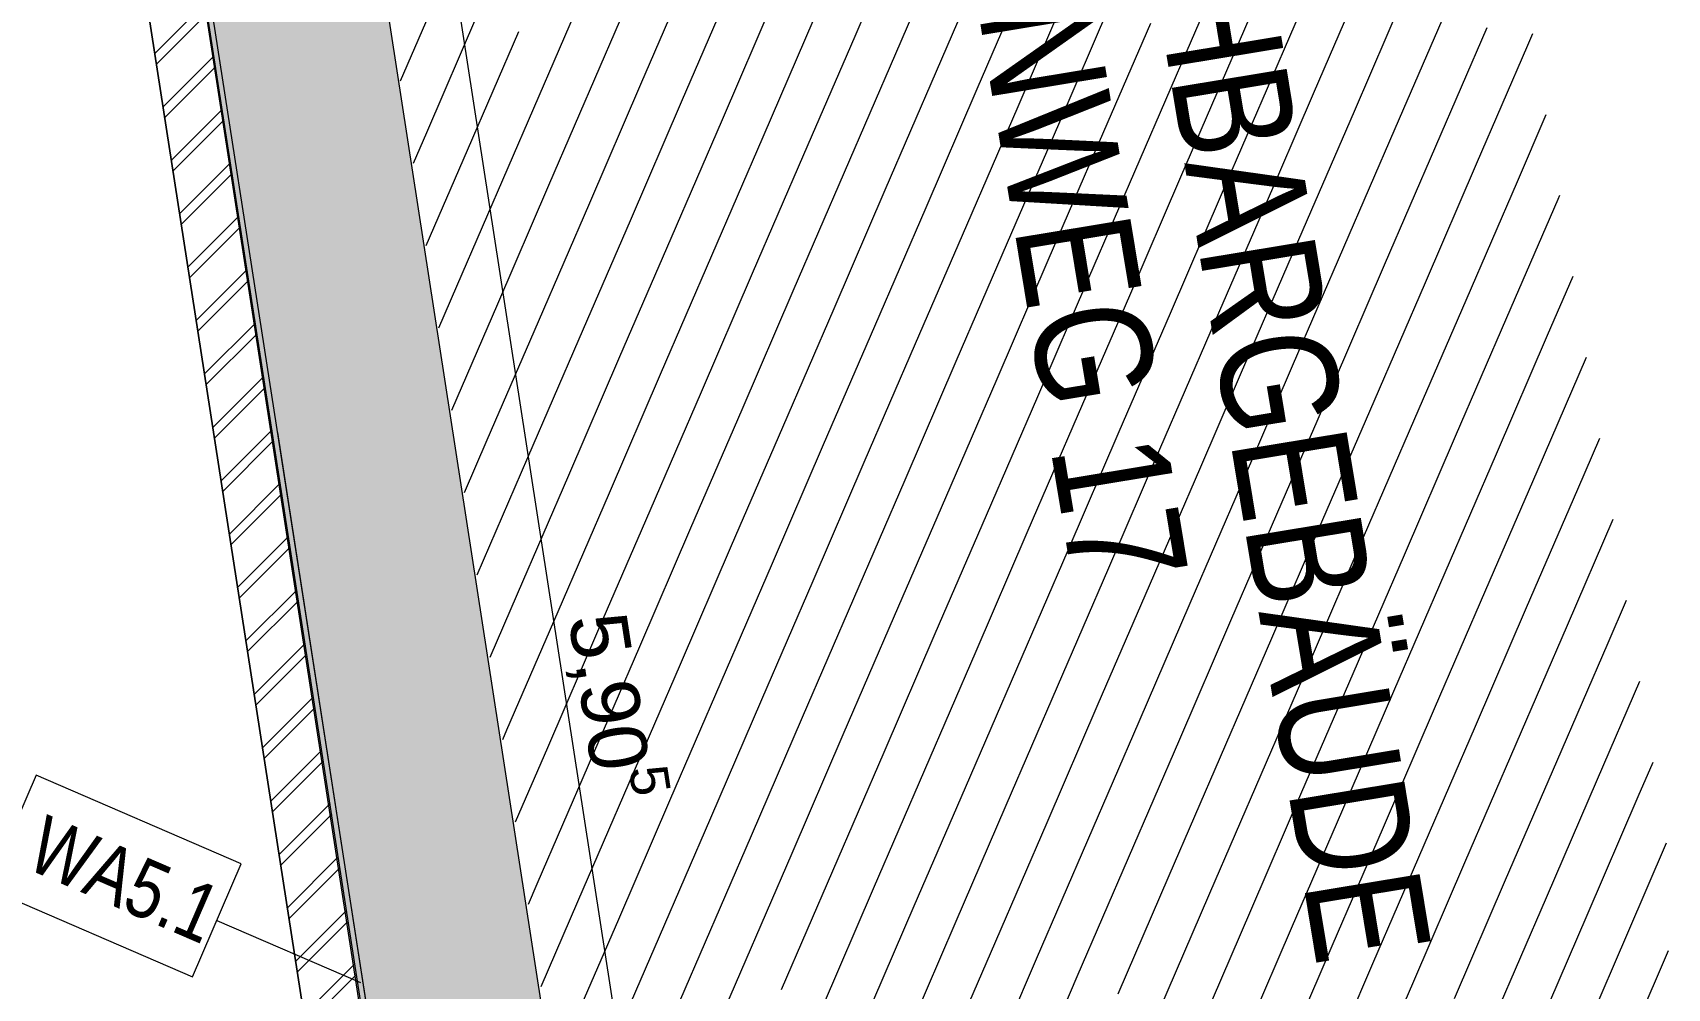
# Model space of a CAD drawing. Header units: millimetres. Extents: x 12535370 to 12566104, y 356204400 to 356234587.
# Drawn here: x 12556465 to 12559276, y 356209075 to 356210718 of the extents above; entities that cross this region are included whole.
import ezdxf
from ezdxf.enums import TextEntityAlignment as Align

# ---------------------------------------------------------------- set-up
doc = ezdxf.new("R2010")
doc.units = ezdxf.units.MM
doc.header["$MEASUREMENT"] = 0
doc.set_wipeout_variables(frame=1)
doc.linetypes.add('Dot & Dashed', pattern=[6702.78, 3527.78, -1763.89, 0, -1411.11])
doc.linetypes.add('Wipeout_Contour', pattern=[1000, 0, -1000])
for name, color, linetype in [('New_015 Innenwände', 7, 'Continuous'), ('New_035 Decken', 7, 'Continuous'), ('New_080 Raumdefinitionen', 7, 'Continuous'), ('New_110 Bemassungen Ausführung', 7, 'Continuous'), ('New_290 Raster _ Achsen', 7, 'Continuous')]:
    doc.layers.add(name, color=color, linetype=linetype)
for name, color, linetype, lineweight in [('New_015 Innenwände_Pen_No__1', 7, 'Continuous', 13), ('New_035 Decken_Pen_No__1', 7, 'Continuous', 13), ('New_110 Bemassungen Ausführung_Pen_No__1', 7, 'Continuous', 13), ('New_160 Beschriftungen Ausführung_Pen_No__1', 7, 'Continuous', 13), ('New_255 Plangrafiken_Pen_No__1', 7, 'Continuous', 13), ('New_255 Plangrafiken_Pen_No__39', 8, 'Continuous', 13), ('New_290 Raster _ Achsen_Pen_No__108', 7, 'Continuous', 13)]:
    doc.layers.add(name, color=color, linetype=linetype, lineweight=lineweight)
doc.styles.add('GENERATED_STYLE_1', font='arial.ttf')
doc.styles.add('GENERATED_STYLE_2', font='arial.ttf', dxfattribs={"width": 0.8})
doc.dimstyles.new('GENERATED_STYLE__1', dxfattribs={"dimtxt": 125, "dimasz": 47.5, "dimexe": 0.18, "dimexo": 2, "dimgap": 0, "dimtad": 1, "dimlfac": 0.001, "dimzin": 0, "dimdsep": 46, "dimtxsty": 'GENERATED_STYLE_1', "dimblk": 'ARROWHEAD_2', "dimblk1": 'ARROWHEAD_2', "dimblk2": 'ARROWHEAD_2', "dimcen": 0.09, "dimclrd": 7, "dimclre": 7, "dimclrt": 7, "dimadec": 0, "dimazin": 0, "dimtfac": 1, "dimtdec": 4, "dimtmove": 0, "dimatfit": 3, "dimfxl": 1, "dimtolj": 1, "dimtzin": 0, "dimarcsym": 0})
doc.dimstyles.new('GENERATED_STYLE__2', dxfattribs={"dimtxt": 100, "dimasz": 47.5, "dimexe": 0.18, "dimexo": 2, "dimgap": 0, "dimtad": 1, "dimlfac": 0.001, "dimzin": 0, "dimdsep": 46, "dimtxsty": 'GENERATED_STYLE_1', "dimblk": 'ARROWHEAD_2', "dimblk1": 'ARROWHEAD_2', "dimblk2": 'ARROWHEAD_2', "dimcen": 0.09, "dimclrd": 7, "dimclre": 7, "dimclrt": 7, "dimadec": 0, "dimazin": 0, "dimtfac": 1, "dimtdec": 4, "dimtmove": 0, "dimatfit": 3, "dimfxl": 1, "dimtolj": 1, "dimtzin": 0, "dimarcsym": 0})

# ---------------------------------------------------------------- blocks, each defined once
blk = doc.blocks.new('*X18', base_point=(12240439.2, 356160438.4))
at = {"layer": 'New_255 Plangrafiken_Pen_No__39', "color": 8, "linetype": 'Continuous', "lineweight": 13}
for p, q in [((12557966.9, 356210915.5), (12557878.9, 356210711.6)), ((12557966.9, 356210915.5), (12557878.9, 356210711.6)), ((12557458.5, 356210893.2), (12557370.4, 356210689.3)), ((12557458.5, 356210893.2), (12557370.4, 356210689.3)), ((12558545.4, 356210907.6), (12558457.3, 356210703.7)), ((12558545.4, 356210907.6), (12558457.3, 356210703.7)), ((12557528.6, 356210862.9), (12557440.5, 356210659)), ((12557528.6, 356210862.9), (12557440.5, 356210659)), ((12558037, 356210885.3), (12557948.9, 356210681.3)), ((12558037, 356210885.3), (12557948.9, 356210681.3)), ((12558615.5, 356210877.3), (12558527.4, 356210673.4)), ((12558615.5, 356210877.3), (12558527.4, 356210673.4)), ((12557598.6, 356210832.7), (12557510.5, 356210628.7)), ((12557598.6, 356210832.7), (12557510.5, 356210628.7)), ((12558107, 356210855), (12558019, 356210651.1)), ((12558107, 356210855), (12558019, 356210651.1)), ((12558685.5, 356210847.1), (12558597.4, 356210643.2)), ((12558685.5, 356210847.1), (12558597.4, 356210643.2)), ((12557668.7, 356210802.4), (12557580.6, 356210598.5)), ((12557668.7, 356210802.4), (12557580.6, 356210598.5)), ((12558177.1, 356210824.7), (12558089, 356210620.8)), ((12558177.1, 356210824.7), (12558089, 356210620.8)), ((12558755.6, 356210816.8), (12558667.5, 356210612.9)), ((12558755.6, 356210816.8), (12558667.5, 356210612.9)), ((12557160.3, 356210780.1), (12557097.4, 356210634.4)), ((12557160.3, 356210780.1), (12557097.4, 356210634.4)), ((12558247.2, 356210794.5), (12558159.1, 356210590.6)), ((12558247.2, 356210794.5), (12558159.1, 356210590.6)), ((12558825.6, 356210786.5), (12558737.5, 356210582.6)), ((12558825.6, 356210786.5), (12558737.5, 356210582.6)), ((12557230.3, 356210749.8), (12557142.2, 356210545.9)), ((12557230.3, 356210749.8), (12557142.2, 356210545.9)), ((12557738.7, 356210772.1), (12557650.7, 356210568.2)), ((12557738.7, 356210772.1), (12557650.7, 356210568.2)), ((12558317.2, 356210764.2), (12558229.1, 356210560.3)), ((12558317.2, 356210764.2), (12558229.1, 356210560.3)), ((12558895.7, 356210756.3), (12558807.6, 356210552.4)), ((12558895.7, 356210756.3), (12558807.6, 356210552.4)), ((12557300.4, 356210719.5), (12557212.3, 356210515.6)), ((12557300.4, 356210719.5), (12557212.3, 356210515.6)), ((12557808.8, 356210741.9), (12557720.7, 356210538)), ((12557808.8, 356210741.9), (12557720.7, 356210538)), ((12558387.3, 356210733.9), (12558299.2, 356210530)), ((12558387.3, 356210733.9), (12558299.2, 356210530)), ((12558965.7, 356210726), (12558877.6, 356210522.1)), ((12558965.7, 356210726), (12558877.6, 356210522.1)), ((12557370.4, 356210689.3), (12557282.4, 356210485.4)), ((12557370.4, 356210689.3), (12557282.4, 356210485.4)), ((12557878.9, 356210711.6), (12557790.8, 356210507.7)), ((12557878.9, 356210711.6), (12557790.8, 356210507.7)), ((12558457.3, 356210703.7), (12558369.2, 356210499.8)), ((12558457.3, 356210703.7), (12558369.2, 356210499.8)), ((12559035.8, 356210695.8), (12558947.7, 356210491.8)), ((12559035.8, 356210695.8), (12558947.7, 356210491.8)), ((12559044.6, 356210716.1), (12559035.8, 356210695.8)), ((12559044.6, 356210716.1), (12559035.8, 356210695.8)), ((12557948.9, 356210681.3), (12557860.8, 356210477.4)), ((12557948.9, 356210681.3), (12557860.8, 356210477.4)), ((12558527.4, 356210673.4), (12558439.3, 356210469.5)), ((12558527.4, 356210673.4), (12558439.3, 356210469.5)), ((12557440.5, 356210659), (12557352.4, 356210455.1)), ((12557440.5, 356210659), (12557352.4, 356210455.1)), ((12558019, 356210651.1), (12557930.9, 356210447.2)), ((12558019, 356210651.1), (12557930.9, 356210447.2)), ((12558597.4, 356210643.2), (12558509.3, 356210439.2)), ((12558597.4, 356210643.2), (12558509.3, 356210439.2)), ((12557510.5, 356210628.7), (12557422.5, 356210424.8)), ((12557510.5, 356210628.7), (12557422.5, 356210424.8)), ((12558089, 356210620.8), (12558000.9, 356210416.9)), ((12558089, 356210620.8), (12558000.9, 356210416.9)), ((12558667.5, 356210612.9), (12558579.4, 356210409)), ((12558667.5, 356210612.9), (12558579.4, 356210409)), ((12557580.6, 356210598.5), (12557492.5, 356210394.6)), ((12557580.6, 356210598.5), (12557492.5, 356210394.6)), ((12558159.1, 356210590.6), (12558071, 356210386.6)), ((12558159.1, 356210590.6), (12558071, 356210386.6)), ((12558737.5, 356210582.6), (12558649.5, 356210378.7)), ((12558737.5, 356210582.6), (12558649.5, 356210378.7)), ((12559067.6, 356210576.9), (12559017.8, 356210461.6)), ((12559067.6, 356210576.9), (12559017.8, 356210461.6)), ((12557650.7, 356210568.2), (12557562.6, 356210364.3)), ((12557650.7, 356210568.2), (12557562.6, 356210364.3)), ((12558229.1, 356210560.3), (12558141, 356210356.4)), ((12558229.1, 356210560.3), (12558141, 356210356.4)), ((12558807.6, 356210552.4), (12558719.5, 356210348.5)), ((12558807.6, 356210552.4), (12558719.5, 356210348.5)), ((12557142.2, 356210545.9), (12557119.3, 356210492.9)), ((12557142.2, 356210545.9), (12557119.3, 356210492.9)), ((12557720.7, 356210538), (12557632.6, 356210334)), ((12557720.7, 356210538), (12557632.6, 356210334)), ((12558299.2, 356210530), (12558211.1, 356210326.1)), ((12558299.2, 356210530), (12558211.1, 356210326.1)), ((12558877.6, 356210522.1), (12558789.6, 356210318.2)), ((12558877.6, 356210522.1), (12558789.6, 356210318.2)), ((12557212.3, 356210515.6), (12557141.3, 356210351.3)), ((12557212.3, 356210515.6), (12557141.3, 356210351.3)), ((12557790.8, 356210507.7), (12557702.7, 356210303.8)), ((12557790.8, 356210507.7), (12557702.7, 356210303.8)), ((12558369.2, 356210499.8), (12558281.1, 356210295.9)), ((12558369.2, 356210499.8), (12558281.1, 356210295.9)), ((12557282.4, 356210485.4), (12557194.3, 356210281.4)), ((12557282.4, 356210485.4), (12557194.3, 356210281.4)), ((12557860.8, 356210477.4), (12557772.7, 356210273.5)), ((12557860.8, 356210477.4), (12557772.7, 356210273.5)), ((12558439.3, 356210469.5), (12558351.2, 356210265.6)), ((12558439.3, 356210469.5), (12558351.2, 356210265.6)), ((12558947.7, 356210491.8), (12558859.6, 356210287.9)), ((12558947.7, 356210491.8), (12558859.6, 356210287.9)), ((12557352.4, 356210455.1), (12557264.3, 356210251.2)), ((12557352.4, 356210455.1), (12557264.3, 356210251.2)), ((12557930.9, 356210447.2), (12557842.8, 356210243.3)), ((12557930.9, 356210447.2), (12557842.8, 356210243.3)), ((12558509.3, 356210439.2), (12558421.3, 356210235.3)), ((12558509.3, 356210439.2), (12558421.3, 356210235.3)), ((12559017.8, 356210461.6), (12558929.7, 356210257.7)), ((12559017.8, 356210461.6), (12558929.7, 356210257.7)), ((12559090.6, 356210437.7), (12559087.8, 356210431.3)), ((12559090.6, 356210437.7), (12559087.8, 356210431.3)), ((12557422.5, 356210424.8), (12557334.4, 356210220.9)), ((12557422.5, 356210424.8), (12557334.4, 356210220.9)), ((12558000.9, 356210416.9), (12557912.8, 356210213)), ((12558000.9, 356210416.9), (12557912.8, 356210213)), ((12558579.4, 356210409), (12558491.3, 356210205.1)), ((12558579.4, 356210409), (12558491.3, 356210205.1)), ((12559087.8, 356210431.3), (12558999.7, 356210227.4)), ((12559087.8, 356210431.3), (12558999.7, 356210227.4)), ((12557492.5, 356210394.6), (12557404.4, 356210190.7)), ((12557492.5, 356210394.6), (12557404.4, 356210190.7)), ((12558071, 356210386.6), (12557982.9, 356210182.7)), ((12558071, 356210386.6), (12557982.9, 356210182.7)), ((12557562.6, 356210364.3), (12557474.5, 356210160.4)), ((12557562.6, 356210364.3), (12557474.5, 356210160.4)), ((12558141, 356210356.4), (12558053, 356210152.5)), ((12558141, 356210356.4), (12558053, 356210152.5)), ((12558649.5, 356210378.7), (12558561.4, 356210174.8)), ((12558649.5, 356210378.7), (12558561.4, 356210174.8)), ((12557632.6, 356210334), (12557544.5, 356210130.1)), ((12557632.6, 356210334), (12557544.5, 356210130.1)), ((12558211.1, 356210326.1), (12558123, 356210122.2)), ((12558211.1, 356210326.1), (12558123, 356210122.2)), ((12558719.5, 356210348.5), (12558631.4, 356210144.5)), ((12558719.5, 356210348.5), (12558631.4, 356210144.5)), ((12557702.7, 356210303.8), (12557614.6, 356210099.9)), ((12557702.7, 356210303.8), (12557614.6, 356210099.9)), ((12558281.1, 356210295.9), (12558193.1, 356210091.9)), ((12558281.1, 356210295.9), (12558193.1, 356210091.9)), ((12558789.6, 356210318.2), (12558701.5, 356210114.3)), ((12558789.6, 356210318.2), (12558701.5, 356210114.3)), ((12559113.6, 356210298.5), (12559069.8, 356210197.1)), ((12559113.6, 356210298.5), (12559069.8, 356210197.1)), ((12557194.3, 356210281.4), (12557163.3, 356210209.7)), ((12557194.3, 356210281.4), (12557163.3, 356210209.7)), ((12557772.7, 356210273.5), (12557684.6, 356210069.6)), ((12557772.7, 356210273.5), (12557684.6, 356210069.6)), ((12558859.6, 356210287.9), (12558771.5, 356210084)), ((12558859.6, 356210287.9), (12558771.5, 356210084)), ((12557264.3, 356210251.2), (12557185.3, 356210068.2)), ((12557264.3, 356210251.2), (12557185.3, 356210068.2)), ((12557842.8, 356210243.3), (12557754.7, 356210039.3)), ((12557842.8, 356210243.3), (12557754.7, 356210039.3)), ((12558351.2, 356210265.6), (12558263.1, 356210061.7)), ((12558351.2, 356210265.6), (12558263.1, 356210061.7)), ((12558929.7, 356210257.7), (12558841.6, 356210053.8)), ((12558929.7, 356210257.7), (12558841.6, 356210053.8)), ((12557334.4, 356210220.9), (12557246.3, 356210017)), ((12557334.4, 356210220.9), (12557246.3, 356210017)), ((12557912.8, 356210213), (12557824.8, 356210009.1)), ((12557912.8, 356210213), (12557824.8, 356210009.1)), ((12558421.3, 356210235.3), (12558333.2, 356210031.4)), ((12558421.3, 356210235.3), (12558333.2, 356210031.4)), ((12558999.7, 356210227.4), (12558911.6, 356210023.5)), ((12558999.7, 356210227.4), (12558911.6, 356210023.5)), ((12557404.4, 356210190.7), (12557316.3, 356209986.7)), ((12557404.4, 356210190.7), (12557316.3, 356209986.7)), ((12558491.3, 356210205.1), (12558403.2, 356210001.2)), ((12558491.3, 356210205.1), (12558403.2, 356210001.2)), ((12559069.8, 356210197.1), (12558981.7, 356209993.2)), ((12559069.8, 356210197.1), (12558981.7, 356209993.2)), ((12557474.5, 356210160.4), (12557386.4, 356209956.5)), ((12557474.5, 356210160.4), (12557386.4, 356209956.5)), ((12557982.9, 356210182.7), (12557894.8, 356209978.8)), ((12557982.9, 356210182.7), (12557894.8, 356209978.8)), ((12558561.4, 356210174.8), (12558473.3, 356209970.9)), ((12558561.4, 356210174.8), (12558473.3, 356209970.9)), ((12559136.6, 356210159.3), (12559051.7, 356209963)), ((12559136.6, 356210159.3), (12559051.7, 356209963)), ((12557544.5, 356210130.1), (12557456.5, 356209926.2)), ((12557544.5, 356210130.1), (12557456.5, 356209926.2)), ((12558053, 356210152.5), (12557964.9, 356209948.6)), ((12558053, 356210152.5), (12557964.9, 356209948.6)), ((12558631.4, 356210144.5), (12558543.3, 356209940.6)), ((12558631.4, 356210144.5), (12558543.3, 356209940.6)), ((12557614.6, 356210099.9), (12557526.5, 356209896)), ((12557614.6, 356210099.9), (12557526.5, 356209896)), ((12558123, 356210122.2), (12558034.9, 356209918.3)), ((12558123, 356210122.2), (12558034.9, 356209918.3)), ((12558701.5, 356210114.3), (12558613.4, 356209910.4)), ((12558701.5, 356210114.3), (12558613.4, 356209910.4)), ((12558193.1, 356210091.9), (12558105, 356209888)), ((12558193.1, 356210091.9), (12558105, 356209888)), ((12558771.5, 356210084), (12558683.4, 356209880.1)), ((12558771.5, 356210084), (12558683.4, 356209880.1)), ((12557684.6, 356210069.6), (12557596.6, 356209865.7)), ((12557684.6, 356210069.6), (12557596.6, 356209865.7)), ((12558263.1, 356210061.7), (12558175, 356209857.8)), ((12558263.1, 356210061.7), (12558175, 356209857.8)), ((12558841.6, 356210053.8), (12558753.5, 356209849.8)), ((12558841.6, 356210053.8), (12558753.5, 356209849.8)), ((12557246.3, 356210017), (12557207.2, 356209926.6)), ((12557246.3, 356210017), (12557207.2, 356209926.6)), ((12557754.7, 356210039.3), (12557666.6, 356209835.4)), ((12557754.7, 356210039.3), (12557666.6, 356209835.4)), ((12558333.2, 356210031.4), (12558245.1, 356209827.5)), ((12558333.2, 356210031.4), (12558245.1, 356209827.5)), ((12558911.6, 356210023.5), (12558823.6, 356209819.6)), ((12558911.6, 356210023.5), (12558823.6, 356209819.6)), ((12559159.6, 356210020.1), (12559121.8, 356209932.7)), ((12559159.6, 356210020.1), (12559121.8, 356209932.7)), ((12557316.3, 356209986.7), (12557229.2, 356209785)), ((12557316.3, 356209986.7), (12557229.2, 356209785)), ((12557824.8, 356210009.1), (12557736.7, 356209805.2)), ((12557824.8, 356210009.1), (12557736.7, 356209805.2)), ((12558403.2, 356210001.2), (12558315.1, 356209797.3)), ((12558403.2, 356210001.2), (12558315.1, 356209797.3)), ((12558981.7, 356209993.2), (12558893.6, 356209789.3)), ((12558981.7, 356209993.2), (12558893.6, 356209789.3)), ((12557894.8, 356209978.8), (12557806.7, 356209774.9)), ((12557894.8, 356209978.8), (12557806.7, 356209774.9)), ((12558473.3, 356209970.9), (12558385.2, 356209767)), ((12558473.3, 356209970.9), (12558385.2, 356209767)), ((12559051.7, 356209963), (12558963.7, 356209759.1)), ((12559051.7, 356209963), (12558963.7, 356209759.1)), ((12557386.4, 356209956.5), (12557298.3, 356209752.6)), ((12557386.4, 356209956.5), (12557298.3, 356209752.6)), ((12557964.9, 356209948.6), (12557876.8, 356209744.7)), ((12557964.9, 356209948.6), (12557876.8, 356209744.7)), ((12558543.3, 356209940.6), (12558455.2, 356209736.7)), ((12558543.3, 356209940.6), (12558455.2, 356209736.7)), ((12559121.8, 356209932.7), (12559033.7, 356209728.8)), ((12559121.8, 356209932.7), (12559033.7, 356209728.8)), ((12557456.5, 356209926.2), (12557368.4, 356209722.3)), ((12557456.5, 356209926.2), (12557368.4, 356209722.3)), ((12558034.9, 356209918.3), (12557946.8, 356209714.4)), ((12558034.9, 356209918.3), (12557946.8, 356209714.4)), ((12558613.4, 356209910.4), (12558525.3, 356209706.5)), ((12558613.4, 356209910.4), (12558525.3, 356209706.5)), ((12557526.5, 356209896), (12557438.4, 356209692.1)), ((12557526.5, 356209896), (12557438.4, 356209692.1)), ((12558105, 356209888), (12558016.9, 356209684.1)), ((12558105, 356209888), (12558016.9, 356209684.1)), ((12558683.4, 356209880.1), (12558595.4, 356209676.2)), ((12558683.4, 356209880.1), (12558595.4, 356209676.2)), ((12559182.6, 356209880.9), (12559103.8, 356209698.5)), ((12559182.6, 356209880.9), (12559103.8, 356209698.5)), ((12557596.6, 356209865.7), (12557508.5, 356209661.8)), ((12557596.6, 356209865.7), (12557508.5, 356209661.8)), ((12558175, 356209857.8), (12558086.9, 356209653.9)), ((12558175, 356209857.8), (12558086.9, 356209653.9)), ((12558753.5, 356209849.8), (12558665.4, 356209645.9)), ((12558753.5, 356209849.8), (12558665.4, 356209645.9)), ((12557666.6, 356209835.4), (12557578.5, 356209631.5)), ((12557666.6, 356209835.4), (12557578.5, 356209631.5)), ((12558245.1, 356209827.5), (12558157, 356209623.6)), ((12558245.1, 356209827.5), (12558157, 356209623.6)), ((12558823.6, 356209819.6), (12558735.5, 356209615.7)), ((12558823.6, 356209819.6), (12558735.5, 356209615.7)), ((12557736.7, 356209805.2), (12557648.6, 356209601.3)), ((12557736.7, 356209805.2), (12557648.6, 356209601.3)), ((12558315.1, 356209797.3), (12558227.1, 356209593.3)), ((12558315.1, 356209797.3), (12558227.1, 356209593.3)), ((12557806.7, 356209774.9), (12557718.6, 356209571)), ((12557806.7, 356209774.9), (12557718.6, 356209571)), ((12558385.2, 356209767), (12558297.1, 356209563.1)), ((12558385.2, 356209767), (12558297.1, 356209563.1)), ((12558893.6, 356209789.3), (12558805.5, 356209585.4)), ((12558893.6, 356209789.3), (12558805.5, 356209585.4)), ((12557298.3, 356209752.6), (12557251.2, 356209643.5)), ((12557298.3, 356209752.6), (12557251.2, 356209643.5)), ((12557876.8, 356209744.7), (12557788.7, 356209540.7)), ((12557876.8, 356209744.7), (12557788.7, 356209540.7)), ((12558455.2, 356209736.7), (12558367.2, 356209532.8)), ((12558455.2, 356209736.7), (12558367.2, 356209532.8)), ((12558963.7, 356209759.1), (12558875.6, 356209555.2)), ((12558963.7, 356209759.1), (12558875.6, 356209555.2)), ((12559205.5, 356209741.7), (12559173.8, 356209668.3)), ((12559205.5, 356209741.7), (12559173.8, 356209668.3)), ((12557368.4, 356209722.3), (12557280.3, 356209518.4)), ((12557368.4, 356209722.3), (12557280.3, 356209518.4)), ((12557946.8, 356209714.4), (12557858.7, 356209510.5)), ((12557946.8, 356209714.4), (12557858.7, 356209510.5)), ((12558525.3, 356209706.5), (12558437.2, 356209502.6)), ((12558525.3, 356209706.5), (12558437.2, 356209502.6)), ((12559033.7, 356209728.8), (12558945.6, 356209524.9)), ((12559033.7, 356209728.8), (12558945.6, 356209524.9)), ((12557438.4, 356209692.1), (12557350.3, 356209488.1)), ((12557438.4, 356209692.1), (12557350.3, 356209488.1)), ((12558016.9, 356209684.1), (12557928.8, 356209480.2)), ((12558016.9, 356209684.1), (12557928.8, 356209480.2)), ((12559103.8, 356209698.5), (12559015.7, 356209494.6)), ((12559103.8, 356209698.5), (12559015.7, 356209494.6)), ((12557508.5, 356209661.8), (12557420.4, 356209457.9)), ((12557508.5, 356209661.8), (12557420.4, 356209457.9)), ((12558086.9, 356209653.9), (12557998.9, 356209450)), ((12558086.9, 356209653.9), (12557998.9, 356209450)), ((12558595.4, 356209676.2), (12558507.3, 356209472.3)), ((12558595.4, 356209676.2), (12558507.3, 356209472.3)), ((12559173.8, 356209668.3), (12559085.7, 356209464.4)), ((12559173.8, 356209668.3), (12559085.7, 356209464.4)), ((12557578.5, 356209631.5), (12557490.4, 356209427.6)), ((12557578.5, 356209631.5), (12557490.4, 356209427.6)), ((12558157, 356209623.6), (12558068.9, 356209419.7)), ((12558157, 356209623.6), (12558068.9, 356209419.7)), ((12558665.4, 356209645.9), (12558577.3, 356209442)), ((12558665.4, 356209645.9), (12558577.3, 356209442)), ((12557648.6, 356209601.3), (12557560.5, 356209397.4)), ((12557648.6, 356209601.3), (12557560.5, 356209397.4)), ((12558227.1, 356209593.3), (12558139, 356209389.4)), ((12558227.1, 356209593.3), (12558139, 356209389.4)), ((12558735.5, 356209615.7), (12558647.4, 356209411.8)), ((12558735.5, 356209615.7), (12558647.4, 356209411.8)), ((12559228.5, 356209602.5), (12559155.8, 356209434.1)), ((12559228.5, 356209602.5), (12559155.8, 356209434.1)), ((12557718.6, 356209571), (12557630.6, 356209367.1)), ((12557718.6, 356209571), (12557630.6, 356209367.1)), ((12558805.5, 356209585.4), (12558717.4, 356209381.5)), ((12558805.5, 356209585.4), (12558717.4, 356209381.5)), ((12557788.7, 356209540.7), (12557700.6, 356209336.8)), ((12557788.7, 356209540.7), (12557700.6, 356209336.8)), ((12558297.1, 356209563.1), (12558209, 356209359.2)), ((12558297.1, 356209563.1), (12558209, 356209359.2)), ((12558875.6, 356209555.2), (12558787.5, 356209351.2)), ((12558875.6, 356209555.2), (12558787.5, 356209351.2)), ((12557280.3, 356209518.4), (12557273.2, 356209501.9)), ((12557280.3, 356209518.4), (12557273.2, 356209501.9)), ((12557858.7, 356209510.5), (12557770.7, 356209306.6)), ((12557858.7, 356209510.5), (12557770.7, 356209306.6)), ((12558367.2, 356209532.8), (12558279.1, 356209328.9)), ((12558367.2, 356209532.8), (12558279.1, 356209328.9)), ((12558945.6, 356209524.9), (12558857.5, 356209321)), ((12558945.6, 356209524.9), (12558857.5, 356209321)), ((12557350.3, 356209488.1), (12557295.1, 356209360.3)), ((12557350.3, 356209488.1), (12557295.1, 356209360.3)), ((12558437.2, 356209502.6), (12558349.1, 356209298.6)), ((12558437.2, 356209502.6), (12558349.1, 356209298.6)), ((12559015.7, 356209494.6), (12558927.6, 356209290.7)), ((12559015.7, 356209494.6), (12558927.6, 356209290.7)), ((12557420.4, 356209457.9), (12557332.3, 356209254)), ((12557420.4, 356209457.9), (12557332.3, 356209254)), ((12557928.8, 356209480.2), (12557840.7, 356209276.3)), ((12557928.8, 356209480.2), (12557840.7, 356209276.3)), ((12558507.3, 356209472.3), (12558419.2, 356209268.4)), ((12558507.3, 356209472.3), (12558419.2, 356209268.4)), ((12559085.7, 356209464.4), (12558997.7, 356209260.5)), ((12559085.7, 356209464.4), (12558997.7, 356209260.5)), ((12559251.5, 356209463.3), (12559225.8, 356209403.8)), ((12559251.5, 356209463.3), (12559225.8, 356209403.8)), ((12557490.4, 356209427.6), (12557402.4, 356209223.7)), ((12557490.4, 356209427.6), (12557402.4, 356209223.7)), ((12557998.9, 356209450), (12557910.8, 356209246)), ((12557998.9, 356209450), (12557910.8, 356209246)), ((12558577.3, 356209442), (12558489.2, 356209238.1)), ((12558577.3, 356209442), (12558489.2, 356209238.1)), ((12559155.8, 356209434.1), (12559067.7, 356209230.2)), ((12559155.8, 356209434.1), (12559067.7, 356209230.2)), ((12557560.5, 356209397.4), (12557472.4, 356209193.4)), ((12557560.5, 356209397.4), (12557472.4, 356209193.4)), ((12558068.9, 356209419.7), (12557980.8, 356209215.8)), ((12558068.9, 356209419.7), (12557980.8, 356209215.8)), ((12558647.4, 356209411.8), (12558559.3, 356209207.9)), ((12558647.4, 356209411.8), (12558559.3, 356209207.9)), ((12559225.8, 356209403.8), (12559137.8, 356209199.9)), ((12559225.8, 356209403.8), (12559137.8, 356209199.9)), ((12558139, 356209389.4), (12558050.9, 356209185.5)), ((12558139, 356209389.4), (12558050.9, 356209185.5)), ((12558717.4, 356209381.5), (12558629.3, 356209177.6)), ((12558717.4, 356209381.5), (12558629.3, 356209177.6)), ((12557630.6, 356209367.1), (12557542.5, 356209163.2)), ((12557630.6, 356209367.1), (12557542.5, 356209163.2)), ((12558209, 356209359.2), (12558120.9, 356209155.3)), ((12558209, 356209359.2), (12558120.9, 356209155.3)), ((12558787.5, 356209351.2), (12558699.4, 356209147.3)), ((12558787.5, 356209351.2), (12558699.4, 356209147.3)), ((12557700.6, 356209336.8), (12557612.5, 356209132.9)), ((12557700.6, 356209336.8), (12557612.5, 356209132.9)), ((12558279.1, 356209328.9), (12558191, 356209125)), ((12558279.1, 356209328.9), (12558191, 356209125)), ((12558857.5, 356209321), (12558769.5, 356209117.1)), ((12558857.5, 356209321), (12558769.5, 356209117.1)), ((12559274.5, 356209324.1), (12559207.8, 356209169.7)), ((12559274.5, 356209324.1), (12559207.8, 356209169.7)), ((12557770.7, 356209306.6), (12557682.6, 356209102.7)), ((12557770.7, 356209306.6), (12557682.6, 356209102.7)), ((12558349.1, 356209298.6), (12558261, 356209094.7)), ((12558349.1, 356209298.6), (12558261, 356209094.7)), ((12558927.6, 356209290.7), (12558839.5, 356209086.8)), ((12558927.6, 356209290.7), (12558839.5, 356209086.8)), ((12557840.7, 356209276.3), (12557752.6, 356209072.4)), ((12557840.7, 356209276.3), (12557752.6, 356209072.4)), ((12558419.2, 356209268.4), (12558331.1, 356209064.5)), ((12558419.2, 356209268.4), (12558331.1, 356209064.5)), ((12558997.7, 356209260.5), (12558909.6, 356209056.5)), ((12558997.7, 356209260.5), (12558909.6, 356209056.5)), ((12557332.3, 356209254), (12557317.1, 356209218.8)), ((12557332.3, 356209254), (12557317.1, 356209218.8)), ((12557910.8, 356209246), (12557822.7, 356209042.1)), ((12557910.8, 356209246), (12557822.7, 356209042.1)), ((12558489.2, 356209238.1), (12558401.2, 356209034.2)), ((12558489.2, 356209238.1), (12558401.2, 356209034.2)), ((12559067.7, 356209230.2), (12558979.6, 356209026.3)), ((12559067.7, 356209230.2), (12558979.6, 356209026.3)), ((12557402.4, 356209223.7), (12557339.1, 356209077.2)), ((12557402.4, 356209223.7), (12557339.1, 356209077.2)), ((12557980.8, 356209215.8), (12557892.7, 356209011.9)), ((12557980.8, 356209215.8), (12557892.7, 356209011.9)), ((12558559.3, 356209207.9), (12558471.2, 356209003.9)), ((12558559.3, 356209207.9), (12558471.2, 356209003.9)), ((12559137.8, 356209199.9), (12559049.7, 356208996)), ((12559137.8, 356209199.9), (12559049.7, 356208996)), ((12557472.4, 356209193.4), (12557384.3, 356208989.5)), ((12557472.4, 356209193.4), (12557384.3, 356208989.5)), ((12558050.9, 356209185.5), (12557962.8, 356208981.6)), ((12558050.9, 356209185.5), (12557962.8, 356208981.6)), ((12558629.3, 356209177.6), (12558541.3, 356208973.7)), ((12558629.3, 356209177.6), (12558541.3, 356208973.7)), ((12557542.5, 356209163.2), (12557454.4, 356208959.3)), ((12557542.5, 356209163.2), (12557454.4, 356208959.3)), ((12558120.9, 356209155.3), (12558032.8, 356208951.3)), ((12558120.9, 356209155.3), (12558032.8, 356208951.3)), ((12558699.4, 356209147.3), (12558611.3, 356208943.4)), ((12558699.4, 356209147.3), (12558611.3, 356208943.4)), ((12559207.8, 356209169.7), (12559119.7, 356208965.8)), ((12559207.8, 356209169.7), (12559119.7, 356208965.8)), ((12557612.5, 356209132.9), (12557524.4, 356208929)), ((12557612.5, 356209132.9), (12557524.4, 356208929)), ((12558191, 356209125), (12558102.9, 356208921.1)), ((12558191, 356209125), (12558102.9, 356208921.1)), ((12558769.5, 356209117.1), (12558681.4, 356208913.2)), ((12558769.5, 356209117.1), (12558681.4, 356208913.2)), ((12559277.9, 356209139.4), (12559189.8, 356208935.5)), ((12559277.9, 356209139.4), (12559189.8, 356208935.5)), ((12557682.6, 356209102.7), (12557594.5, 356208898.7)), ((12557682.6, 356209102.7), (12557594.5, 356208898.7)), ((12558261, 356209094.7), (12558173, 356208890.8)), ((12558261, 356209094.7), (12558173, 356208890.8)), ((12558839.5, 356209086.8), (12558751.4, 356208882.9)), ((12558839.5, 356209086.8), (12558751.4, 356208882.9))]:
    blk.add_line(p, q, dxfattribs=at)
blk = doc.blocks.new('Fill_1', base_point=(12240439.2, 356160438.4))
at = {"layer": 'New_255 Plangrafiken_Pen_No__39', "color": 8, "linetype": 'Continuous', "lineweight": 13}
blk.add_blockref('*X18', (12240439.2, 356160438.4), dxfattribs=at)
blk = doc.blocks.new('Slab_1', base_point=(12544827.7, 356227634.6))
at = {"layer": 'New_035 Decken_Pen_No__1', "color": 7, "linetype": 'Continuous', "lineweight": 13, "flags": 128}
blk.add_lwpolyline([(12544827.7, 356227634.6), (12554819.4, 356223318.3), (12557454.5, 356206375.3), (12539483.6, 356214138.5), (12544758.3, 356227436.7)], close=True, dxfattribs=at)
blk = doc.blocks.new('Wall_18', base_point=(12556400.8, 356212448.8))
at = {"color": 254, "linetype": 'Wipeout_Contour', "lineweight": 0, "ltscale": 1425722819.892187}
blk.add_wipeout([(12556418.9, 356212332), (12557307, 356206612), (12557415.5, 356206565.2), (12556527.4, 356212285.2)], dxfattribs=at).dxf.layer = 'New_015 Innenwände'
at = {"layer": 'New_015 Innenwände', "linetype": 'Continuous', "lineweight": 0, "true_color": 0x000000}
h = blk.add_hatch(dxfattribs=at)
h.set_pattern_fill('INSULATION', color=18, style=0, pattern_type=2)
h.set_pattern_definition([(45, (12240439.16, 356160438.356), (-53.033009, 53.033009), []), (45, (12240428.55, 356160448.96), (-53.033009, 53.033009), [])])
h.paths.add_polyline_path([(12556418.9, 356212332), (12557307, 356206612), (12557415.5, 356206565.2), (12556527.4, 356212285.2)])
at = {"layer": 'New_015 Innenwände_Pen_No__1', "color": 7, "linetype": 'Continuous', "lineweight": 13, "flags": 128}
for points in [[(12556418.9, 356212332), (12557307, 356206612)], [(12557415.5, 356206565.2), (12556527.4, 356212285.2)]]:
    blk.add_lwpolyline(points, dxfattribs=at)
blk = doc.blocks.new('Wall_21', base_point=(12554855.5, 356223084.9))
at = {"layer": 'New_015 Innenwände', "linetype": 'Continuous', "lineweight": 0, "true_color": 0x000000}
h = blk.add_hatch(dxfattribs=at)
h.set_pattern_fill('BETON_BEWEHRT_SN46', color=18, style=0, pattern_type=2)
h.set_pattern_definition([(323.79149, (12240439.16, 356160438.36), (59.072554, 80.687257), [30, -20]), (323.79149, (12240468.69, 356160478.7), (59.072554, 80.687257), [100, 0])])
h.paths.add_polyline_path([(12554855.5, 356223084.9), (12557410, 356206567.5), (12557746.2, 356206422.3), (12555191.7, 356222939.6)])
at = {"layer": 'New_015 Innenwände_Pen_No__1', "color": 7, "linetype": 'Continuous', "lineweight": 13, "flags": 128}
for points in [[(12554855.5, 356223084.9), (12557410, 356206567.5)], [(12557746.2, 356206422.3), (12555191.7, 356222939.6)]]:
    blk.add_lwpolyline(points, dxfattribs=at)
blk = doc.blocks.new('Standard grid marker[64]', base_point=(12557581.8, 356205556.1))
at = {"layer": 'New_290 Raster _ Achsen_Pen_No__108', "color": 7, "linetype": 'Dot & Dashed', "lineweight": 13}
blk.add_line((12557428.3, 356206544.2), (12554130.1, 356227771.8), dxfattribs=at)
at = {"layer": 'New_290 Raster _ Achsen_Pen_No__108', "color": 7, "lineweight": 13, "style": 'GENERATED_STYLE_1'}
for tag, p in [('AC_MarkerText_1_1', (12553993, 356228998.9)), ('AC_MarkerText_1_0', (12557652, 356205449.2))]:
    blk.add_attdef(tag, text='', height=150, rotation=336.6365, dxfattribs=at).set_placement(p, align=Align.TOP_CENTER)
blk = doc.blocks.new('*D224', base_point=(12240439.2, 356160438.4))
at = {"layer": 'New_110 Bemassungen Ausführung_Pen_No__1', "color": 7, "linetype": 'Continuous', "lineweight": 13, "transparency": 16777216}
for p, q in [((12538520.3, 356212665.1), (12538557.4, 356212751.1)), ((12538567.8, 356212729.6), (12538509.9, 356212686.6)), ((12538510.8, 356212720.2), (12538538.8, 356212708.1)), ((12538538.8, 356212708.1), (12557178.9, 356204655.9)), ((12557149.9, 356204634.4), (12557207.8, 356204677.4)), ((12557160.3, 356204612.9), (12557197.5, 356204698.9)), ((12557178.9, 356204655.9), (12557206.9, 356204643.8))]:
    blk.add_line(p, q, dxfattribs=at)
at = {"layer": 'New_110 Bemassungen Ausführung_Pen_No__1', "color": 7, "lineweight": 13, "transparency": 16777216, "insert": (12547631.1, 356208775), "char_height": 125, "attachment_point": 7, "rotation": 336.6365, "style": 'GENERATED_STYLE_1'}
blk.add_mtext('\\A1;{\\pql;\\fArial|b0|i0|c0|p0;\\W1.000000;20,30\\fArial|b0|i0|c0|p0;\\W1.000000;\\A1{\\H.66x;\\S5^  ;}}', dxfattribs=at)
blk = doc.blocks.new('ARROWHEAD_2')
at = {"color": 0, "linetype": 'Continuous', "lineweight": 0}
for p, q in [((-0.378, -0.655), (0.378, 0.655)), ((0, 0), (-1, 0))]:
    blk.add_line(p, q, dxfattribs=at)
blk = doc.blocks.new('*D244', base_point=(12240439.2, 356160438.4))
at = {"layer": 'New_110 Bemassungen Ausführung_Pen_No__1', "color": 7, "linetype": 'Continuous', "lineweight": 13, "transparency": 16777216}
for p, q in [((12557738.2, 356223793.3), (12557671, 356223819.4)), ((12557699.9, 356223836.6), (12557704.6, 356223806.4)), ((12557658.3, 356223799.2), (12557750.9, 356223813.5)), ((12557704.6, 356223806.4), (12560331.3, 356206822.1)), ((12560364.9, 356206809.1), (12560297.7, 356206835.2)), ((12560331.3, 356206822.1), (12560404.2, 356206351.1))]:
    blk.add_line(p, q, dxfattribs=at)
at = {"layer": 'New_110 Bemassungen Ausführung_Pen_No__1', "color": 7, "lineweight": 13, "transparency": 16777216, "insert": (12558975.5, 356215556.6), "char_height": 125, "attachment_point": 7, "rotation": 278.7915, "style": 'GENERATED_STYLE_1'}
blk.add_mtext('\\A1;{\\pql;\\fArial|b0|i0|c0|p0;\\W1.000000;17,18\\fArial|b0|i0|c0|p0;\\W1.000000;\\A1{\\H.66x;\\S5^  ;}}', dxfattribs=at)
blk = doc.blocks.new('*D245', base_point=(12240439.2, 356160438.4))
at = {"layer": 'New_110 Bemassungen Ausführung_Pen_No__1', "color": 7, "linetype": 'Continuous', "lineweight": 13, "transparency": 16777216}
for p, q in [((12557704.6, 356223806.4), (12560331.3, 356206822.1)), ((12560285, 356206815), (12560377.6, 356206829.3)), ((12560364.9, 356206809.1), (12560297.7, 356206835.2)), ((12560331.3, 356206822.1), (12560404.2, 356206351.1)), ((12560370.5, 356206364.2), (12560437.8, 356206338.1)), ((12560357.8, 356206343.9), (12560450.5, 356206358.3)), ((12560404.2, 356206351.1), (12560408.8, 356206320.9))]:
    blk.add_line(p, q, dxfattribs=at)
at = {"layer": 'New_110 Bemassungen Ausführung_Pen_No__1', "color": 7, "lineweight": 13, "transparency": 16777216, "insert": (12560366.1, 356206714.7), "char_height": 125, "attachment_point": 7, "rotation": 278.7915, "style": 'GENERATED_STYLE_1'}
blk.add_mtext('\\A1;{\\pql;\\fArial|b0|i0|c0|p0;\\W1.000000;47\\fArial|b0|i0|c0|p0;\\W1.000000;\\A1{\\H.66x;\\S5^  ;}}', dxfattribs=at)
blk = doc.blocks.new('*D283', base_point=(12240439.2, 356160438.4))
at = {"layer": 'New_110 Bemassungen Ausführung_Pen_No__1', "color": 7, "linetype": 'Continuous', "lineweight": 13, "transparency": 16777216}
for p, q in [((12552164.5, 356209323.6), (12552201.7, 356209409.7)), ((12552212, 356209388.2), (12552154.1, 356209345.1)), ((12552155, 356209378.8), (12552183.1, 356209366.7)), ((12552183.1, 356209366.7), (12557504, 356207068.1)), ((12557485.4, 356207025.1), (12557522.6, 356207111.2)), ((12557475, 356207046.6), (12557533, 356207089.7)), ((12557504, 356207068.1), (12557532.1, 356207056))]:
    blk.add_line(p, q, dxfattribs=at)
at = {"layer": 'New_110 Bemassungen Ausführung_Pen_No__1', "color": 7, "lineweight": 13, "transparency": 16777216, "insert": (12554659.5, 356208291.5), "char_height": 125, "attachment_point": 7, "rotation": 336.6365, "style": 'GENERATED_STYLE_1'}
blk.add_mtext('\\A1;{\\pql;\\fArial|b0|i0|c0|p0;\\W1.000000;5,79\\fArial|b0|i0|c0|p0;\\W1.000000;\\A1{\\H.66x;\\S5^  ;}}', dxfattribs=at)
blk = doc.blocks.new('*D322', base_point=(12240439.2, 356160438.4))
at = {"layer": 'New_110 Bemassungen Ausführung_Pen_No__1', "color": 7, "linetype": 'Continuous', "lineweight": 13, "transparency": 16777216}
for p, q in [((12556980.7, 356212475.8), (12556888, 356212461.5)), ((12556900.7, 356212481.7), (12556968, 356212455.6)), ((12557836.8, 356206633.5), (12556934.3, 356212468.6)), ((12557803.1, 356206646.6), (12557870.4, 356206620.5)), ((12557883.1, 356206640.7), (12557790.5, 356206626.4)), ((12557841.5, 356206603.3), (12557836.8, 356206633.5))]:
    blk.add_line(p, q, dxfattribs=at)
at = {"layer": 'New_110 Bemassungen Ausführung_Pen_No__1', "color": 7, "lineweight": 13, "transparency": 16777216, "insert": (12557357.4, 356209707.2), "char_height": 100, "attachment_point": 7, "rotation": 278.7915, "style": 'GENERATED_STYLE_1'}
blk.add_mtext('\\A1;{\\pql;\\fArial|b0|i0|c0|p0;\\W1.000000;5,90\\fArial|b0|i0|c0|p0;\\W1.000000;\\A1{\\H.66x;\\S5^  ;}}', dxfattribs=at)
blk = doc.blocks.new('*D323', base_point=(12240439.2, 356160438.4))
at = {"layer": 'New_110 Bemassungen Ausführung_Pen_No__1', "color": 7, "linetype": 'Continuous', "lineweight": 13, "transparency": 16777216}
for p, q in [((12556855.6, 356212773.5), (12556922.9, 356212747.4)), ((12556935.5, 356212767.6), (12556842.9, 356212753.3)), ((12556934.3, 356212468.6), (12556889.2, 356212760.5)), ((12556980.7, 356212475.8), (12556888, 356212461.5)), ((12556900.7, 356212481.7), (12556968, 356212455.6)), ((12557836.8, 356206633.5), (12556934.3, 356212468.6))]:
    blk.add_line(p, q, dxfattribs=at)
at = {"layer": 'New_110 Bemassungen Ausführung_Pen_No__1', "color": 7, "lineweight": 13, "transparency": 16777216, "insert": (12556909.9, 356212716.9), "char_height": 100, "attachment_point": 7, "rotation": 278.7915, "style": 'GENERATED_STYLE_1'}
blk.add_mtext('\\A1;{\\pql;\\fArial|b0|i0|c0|p0;\\W1.000000;29\\fArial|b0|i0|c0|p0;\\W1.000000;\\A1{\\H.66x;\\S5^  ;}}', dxfattribs=at)

msp = doc.modelspace()

# ---------------------------------------------------------------- linework, layer by layer
at = {"layer": 'New_080 Raumdefinitionen', "color": 21, "linetype": 'Continuous', "lineweight": 0, "true_color": 0xffa8a8, "flags": 128}
msp.add_lwpolyline([(12551986.06, 356208910.596), (12557306.983, 356206612.046), (12556418.915, 356212332.03), (12555425.728, 356212761.071), (12555760.522, 356213536.092), (12554263.547, 356214182.761)], close=True, dxfattribs=at)

# ---------------------------------------------------------------- block references
at = {"layer": 'New_035 Decken', "color": 7, "linetype": 'Continuous', "lineweight": 13}
msp.add_blockref('Slab_1', (12544827.671, 356227634.587), dxfattribs=at)
at = {"layer": 'New_255 Plangrafiken_Pen_No__39', "color": 8, "linetype": 'Continuous', "lineweight": 13}
msp.add_blockref('Fill_1', (12240439.157, 356160438.356), dxfattribs=at)

# ---------------------------------------------------------------- texts
at = {"layer": 'New_255 Plangrafiken_Pen_No__1', "color": 7, "linetype": 'Continuous', "lineweight": 13, "insert": (12558012.198, 356211215.373), "char_height": 200, "attachment_point": 7, "rotation": 279.380775, "line_spacing_factor": 0.921289, "style": 'GENERATED_STYLE_2'}
msp.add_mtext('\\A1;{\\pql;\\fArial|b0|i0|c0|p0;\\W0.800000;NACHBARGEBÄUDE\\P\\pql;\\fArial|b0|i0|c0|p0;\\W0.800000;RENNWEG 17}', dxfattribs=at)

# ---------------------------------------------------------------- dimensions: what is measured, and where the dimension line sits
at = {"layer": 'New_110 Bemassungen Ausführung', "color": 7, "linetype": 'Continuous', "lineweight": 13}
dim = msp.add_linear_dim(base=(12560404.155, 356206351.108), p1=(12557746.181, 356206422.319), p2=(12557732.699, 356205937.951), angle=278.791488, dimstyle='GENERATED_STYLE__1', dxfattribs=at)
dim.commit()
dim.dimension.update_dxf_attribs({"geometry": '*D245', "text_midpoint": (12560475.083, 356206464.984), "dimtype": 160, "text_rotation": 278.791488})

# ---------------------------------------------------------------- next in the draw order: block references
at = {"layer": 'New_015 Innenwände', "color": 7, "lineweight": 13}
msp.add_blockref('Wall_18', (12556400.786, 356212448.793), dxfattribs=at)

# ---------------------------------------------------------------- next in the draw order: linework, layer by layer
at = {"layer": 'New_160 Beschriftungen Ausführung_Pen_No__1', "color": 7, "linetype": 'Continuous', "lineweight": 13}
msp.add_line((12556781.946, 356209191.628), (12557029, 356209084.905), dxfattribs=at)
msp.add_lwpolyline([(12556387.045, 356209246.938), (12556739.979, 356209094.477), (12556823.914, 356209288.778), (12556470.98, 356209441.24)], close=True, dxfattribs=at)

# ---------------------------------------------------------------- next in the draw order: block references
at = {"layer": 'New_015 Innenwände', "color": 7, "lineweight": 13}
msp.add_blockref('Wall_21', (12554855.533, 356223084.854), dxfattribs=at)
at = {"layer": 'New_290 Raster _ Achsen', "color": 7, "linetype": 'Continuous', "lineweight": 13}
msp.add_blockref('Standard grid marker[64]', (12557581.816, 356205556.091), dxfattribs=at)

# ---------------------------------------------------------------- next in the draw order: texts
at = {"layer": 'New_160 Beschriftungen Ausführung_Pen_No__1', "color": 7, "linetype": 'Continuous', "lineweight": 13, "insert": (12556448.923, 356209281.486), "char_height": 100, "attachment_point": 7, "rotation": 336.636458, "style": 'GENERATED_STYLE_2'}
msp.add_mtext('\\A1;{\\pql;\\fArial|b0|i0|c0|p0;\\W0.800000;WA\\fArial|b0|i0|c0|p0;\\W0.800000;5.1}', dxfattribs=at)

# ---------------------------------------------------------------- next in the draw order: dimensions: what is measured, and where the dimension line sits
at = {"layer": 'New_110 Bemassungen Ausführung', "color": 7, "linetype": 'Continuous', "lineweight": 13}
for base, p1, p2, angle, dimstyle, picture, middle, turn in [((12560331.309, 356206822.125), (12555119.464, 356223406.567), (12557746.181, 356206422.319), 278.791488, 'GENERATED_STYLE__1', '*D244', (12559124.553, 356215197.456), 278.791488), ((12557178.878, 356204655.91), (12539092.669, 356213990.134), (12557732.699, 356205937.951), 336.636458, 'GENERATED_STYLE__1', '*D224', (12548014.477, 356208710.095), 336.636458), ((12556889.215, 356212760.475), (12556507.601, 356212402.651), (12556462.468, 356212694.476), 98.791488, 'GENERATED_STYLE__2', '*D323', (12556997.662, 356212517.256), 278.791488), ((12556934.348, 356212468.65), (12557410.038, 356206567.527), (12556507.601, 356212402.651), 98.791488, 'GENERATED_STYLE__2', '*D322', (12557470.861, 356209457.57), 278.791488), ((12557503.999, 356207068.12), (12551986.06, 356208910.596), (12557306.983, 356206612.046), 336.636458, 'GENERATED_STYLE__1', '*D283', (12554999.248, 356208245.446), 336.636458)]:
    dim = msp.add_linear_dim(base=base, p1=p1, p2=p2, angle=angle, dimstyle=dimstyle, dxfattribs=at)
    dim.commit()
    dim.dimension.update_dxf_attribs({"geometry": picture, "text_midpoint": middle, "dimtype": 160, "text_rotation": turn})

doc.saveas('drawing.dxf')
